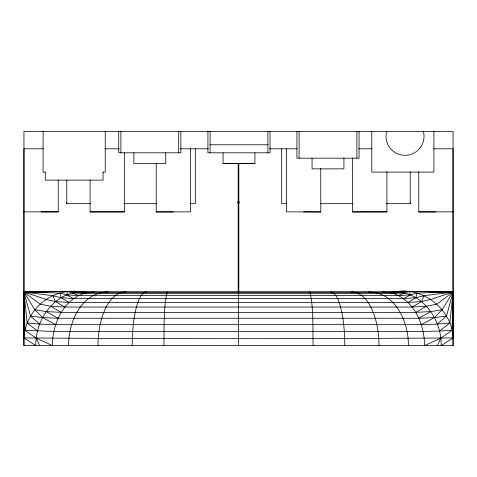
<?xml version="1.0" encoding="UTF-8"?>
<svg xmlns="http://www.w3.org/2000/svg" width="477" height="477" viewBox="0 0 477 477"><rect width="100%" height="100%" fill="white"/><g stroke="black" fill="none" stroke-linecap="round" stroke-linejoin="round"><path stroke-width="0.72" d="M453.055 325.63L453.055 312.036M23.85 337.925L23.945 292.055L75.366 291.214L83.004 292.055C55.034 290.875 35.059 319.572 35.858 345.61L23.85 337.925C25.054 317.265 40.205 298.548 60.156 293.063C67.901 291.065 76.195 290.237 83.731 293.456C111.338 293.283 138.938 293.361 166.545 293.45L393.269 293.456L404.395 292.961L409.308 291.548L453.055 292.055L453.055 345.61L23.945 345.61L23.85 337.925C166.932 338.932 310.068 338.932 453.15 337.925C451.981 308.965 422.336 285.979 393.996 292.055C421.966 290.875 441.94 319.572 441.142 345.61L453.15 337.925M23.945 334.902L23.945 148.794L43.318 148.794M163.844 345.61C164.446 327.878 163.194 309.68 167.004 292.276L167.475 292.055M132.189 345.61C132.284 332.618 133.226 319.53 136.464 306.908C138.223 301.673 139.582 295.144 144.787 292.234L146.654 292.055M393.269 293.456C414.447 300.725 424.56 324.587 424.506 345.61L440.712 338.265L452.065 330.322L453.055 292.055L401.634 291.214L393.269 293.456L387.914 292.282L382.488 292.055M98 345.61C98.125 332.35 100.265 318.851 106.258 306.908C110.133 299.52 116.776 291.56 125.94 292.055M68.64 345.61C68.157 322.464 81.436 291.93 108.154 292.055M46.829 292.055L23.945 292.055L27.171 322.971L39.686 324.127L55.72 324.664L421.28 324.664L437.314 324.127L446.49 316.048L453.055 292.055L416.844 293.063L410.453 294.905L398.456 295.567L78.544 295.567L72.605 292.961L67.692 291.548L23.945 292.055L24.935 330.322L53.937 331.432L423.063 331.432L439.424 331.056L449.829 322.971L453.055 292.055L430.171 292.055M416.844 293.063L415.992 297.702L407.96 302.424L69.04 302.424L55.404 301.601L46.221 299.431L23.945 292.055L30.51 316.048L39.686 324.127M238.834 203.691L239.257 201.521M386.436 203.691L410.214 203.691L410.494 202.242M94.512 292.055C67.382 291.68 51.856 321.498 52.494 345.61L36.288 338.265L24.935 330.322M67.692 291.548L66.547 294.905L73.619 298.578L403.381 298.578L415.992 297.702L424.059 295.71L453.055 292.055L442.131 309.722L434.416 317.593L421.28 324.664M424.059 295.71L421.596 301.601L412.11 307.045L64.89 307.045L50.514 306.228L40.151 304.135L23.945 292.055L60.156 293.063L66.547 294.905L78.544 295.567M437.397 345.61L440.712 338.265M75.366 291.214L72.605 292.961L83.731 293.456M73.619 298.578L61.008 297.702L52.941 295.71L23.945 292.055L34.869 309.722L46.215 311.588L61.247 312.357L415.753 312.357L426.486 306.228L436.849 304.135L453.055 292.055L430.779 299.431L421.596 301.601L407.96 302.424M30.51 316.048L42.584 317.593L58.17 318.266L418.83 318.266L430.785 311.588L442.131 309.722M403.381 298.578L410.453 294.905L409.308 291.548M398.456 295.567L404.395 292.961L401.634 291.214M446.49 316.048L434.416 317.593L418.83 318.266M437.314 324.127L449.829 322.971M387.914 292.282L398.17 292.007L78.83 292.007L89.086 292.282M439.424 331.056L452.065 330.322M412.11 307.045L426.486 306.228M415.753 312.357L430.785 311.588M391.897 292.055L398.17 292.007M210.095 144.775L267.883 144.775M104.988 148.794L119.363 148.794M180.419 148.794L208.348 148.794M269.404 148.794L296.932 148.794M358.603 148.794L372.012 148.794M433.682 148.794L453.055 148.794L453.055 334.902M223.057 152.813L223.057 163.522L254.921 163.504L254.921 152.813M223.057 163.522L254.921 163.522M45.309 172.09L43.091 172.09L43.091 131.39M102.996 172.09L105.214 172.09L105.214 131.39M66.506 202.242L66.792 203.691L90.564 203.691M123.996 203.691L156.689 203.691M190.12 203.691L195.326 203.691L195.326 148.794M286.88 203.691L281.68 203.691L281.68 148.794M320.311 203.691L353.004 203.691M23.945 211.854L58.224 211.854L58.224 179.918M90.087 179.918L90.087 211.925L124.36 211.854L124.36 152.205M156.229 163.2L156.229 211.925L190.502 211.854L190.502 148.794M320.777 168.292L320.777 211.925L286.498 211.854L286.498 148.794M352.64 158.036L352.64 211.925L386.919 211.854L386.919 171.792M418.782 171.792L418.782 211.925L453.055 211.854M41.082 211.925L58.224 211.925M90.087 211.925L124.36 211.925M156.229 211.925L173.366 211.925M303.64 211.925L320.777 211.925M352.64 211.925L386.919 211.925M418.782 211.925L435.918 211.925M79.313 292.055L397.687 292.055M78.83 292.007L85.103 292.055M368.846 292.055C395.564 291.93 408.843 322.464 408.36 345.61M351.06 292.055C360.224 291.56 366.867 299.52 370.742 306.908C376.735 318.851 378.875 332.35 379 345.61M330.346 292.055L332.213 292.234C338.843 296.396 339.845 305.292 341.794 312.226C343.971 323.215 344.758 334.425 344.811 345.61M309.525 292.055L309.996 292.276C313.806 309.68 312.554 327.878 313.156 345.61M55.72 324.664L42.584 317.593L34.869 309.722M46.215 311.588L58.17 318.266M50.514 306.228L61.247 312.357M64.89 307.045L55.404 301.601L52.941 295.71M69.04 302.424L61.008 297.702L60.156 293.063M27.171 322.971L37.576 331.056M36.288 338.265L39.603 345.61M237.743 201.521L238.166 203.691M453.055 345.61L453.055 131.39L23.945 131.39L23.945 345.61M433.909 131.39L433.909 172.09L371.786 172.09L371.786 131.39M410.214 171.792L410.214 203.691M359.056 131.39L359.056 158.167L296.932 158.167L296.932 131.39M356.891 131.39L356.891 158.167M343.923 158.167L343.923 168.876L312.059 168.876L312.059 158.167M299.097 131.39L299.097 158.167M270.054 131.39L270.054 152.813L207.924 152.813L207.924 131.39M267.883 131.39L267.883 152.813M238.834 163.629L238.834 292.109M238.5 292.055L238.5 345.61M238.166 163.629L238.166 292.109M210.095 131.39L210.095 152.813M180.855 131.39L180.855 152.813L118.731 152.813L118.731 131.39M178.69 131.39L178.69 152.813M165.728 152.813L165.728 163.522L133.864 163.522L133.864 152.813M120.896 131.39L120.896 152.813M103.05 172.09L103.05 180.127L45.255 180.127L45.255 172.09M66.792 179.948L66.792 203.691M423.397 131.39A19.014 19.014 0 0 1 405.033 155.323A19.014 19.014 0 0 1 386.668 131.39"/></g></svg>
